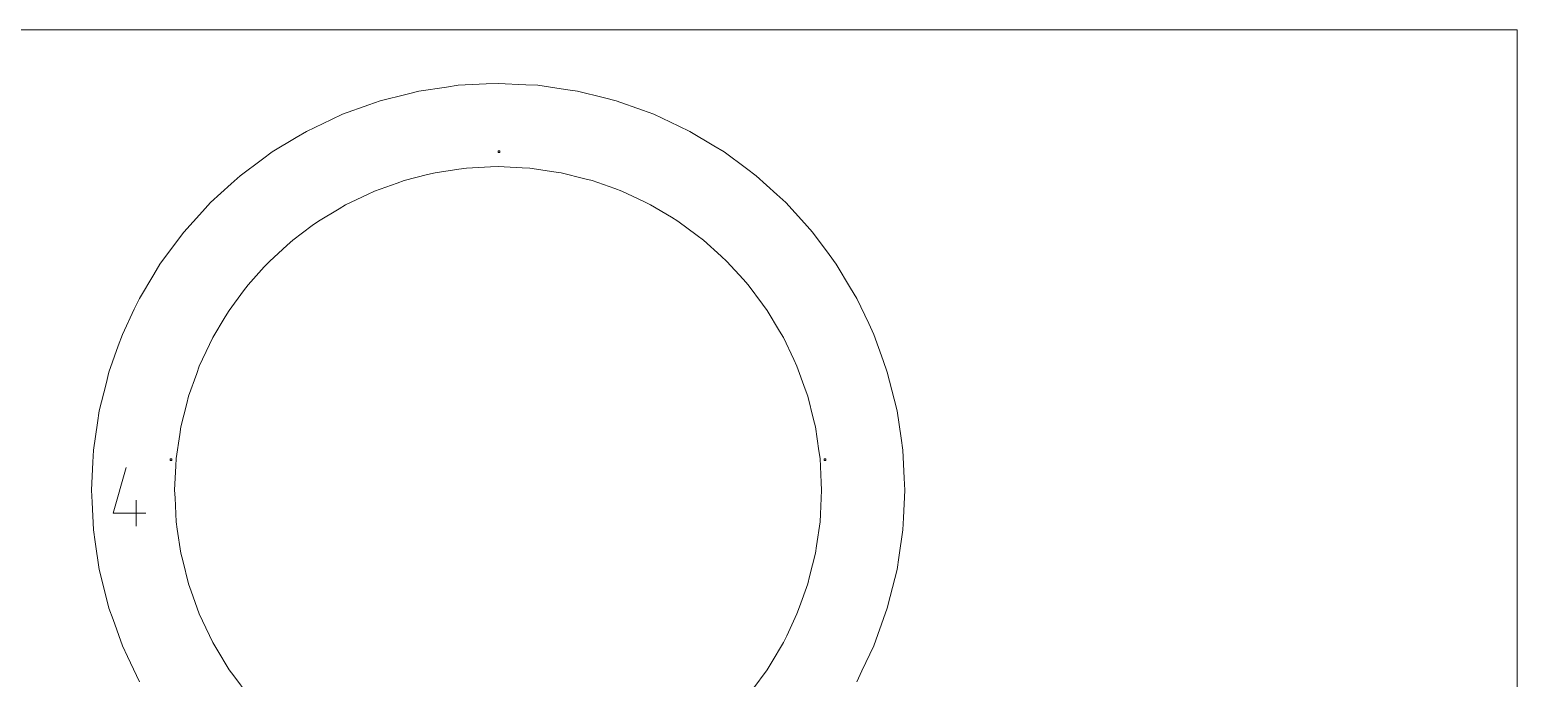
# Model space of a CAD drawing. Header units: centimetres. Extents: x -214 to 137, y -175 to 4.
# Drawn here: x -33 to 16.97, y -96.95 to -75.16 of the extents above; entities that cross this region are included whole.
import ezdxf

# ---------------------------------------------------------------- set-up
doc = ezdxf.new("R2010")
doc.units = ezdxf.units.CM
doc.header["$MEASUREMENT"] = 0
doc.layers.add('layer 1', color=7, linetype='Continuous')

msp = doc.modelspace()

# ---------------------------------------------------------------- linework, layer by layer
at = {"layer": 'layer 1', "color": 5, "lineweight": 9}
for points in [[(16.97057, -75.16373), (16.97057, -75.16373), (-83.02943, -75.16373), (-83.02943, -75.16373)], [(16.97057, -175.16373), (16.97057, -175.16373), (16.97057, -75.16373), (16.97057, -75.16373)], [(-20.32128, -77.32548), (-20.32128, -77.32548), (-21.22871, -77.55278), (-21.22871, -77.55278)], [(-19.9282, -77.22701), (-19.9282, -77.22701), (-20.32128, -77.32548), (-20.32128, -77.32548)], [(-19.00285, -77.08975), (-19.00285, -77.08975), (-19.9282, -77.22701), (-19.9282, -77.22701)], [(-18.60201, -77.03029), (-18.60201, -77.03029), (-19.00285, -77.08975), (-19.00285, -77.08975)], [(-17.66766, -76.98439), (-17.66766, -76.98439), (-18.60201, -77.03029), (-18.60201, -77.03029)], [(-17.26292, -76.96451), (-17.26292, -76.96451), (-17.66766, -76.98439), (-17.66766, -76.98439)], [(-16.32851, -77.01042), (-16.32851, -77.01042), (-17.26292, -76.96451), (-17.26292, -76.96451)], [(-15.92375, -77.0303), (-15.92375, -77.0303), (-16.32851, -77.01042), (-16.32851, -77.01042)], [(-14.9984, -77.16757), (-14.9984, -77.16757), (-15.92375, -77.0303), (-15.92375, -77.0303)], [(-14.59756, -77.22703), (-14.59756, -77.22703), (-14.9984, -77.16757), (-14.9984, -77.16757)], [(-13.69013, -77.45434), (-13.69013, -77.45434), (-14.59756, -77.22703), (-14.59756, -77.22703)], [(-21.61025, -77.6893), (-21.61025, -77.6893), (-22.49104, -78.00445), (-22.49104, -78.00445)], [(-21.22871, -77.55278), (-21.22871, -77.55278), (-21.61025, -77.6893), (-21.61025, -77.6893)], [(-13.29705, -77.5528), (-13.29705, -77.5528), (-13.69013, -77.45434), (-13.69013, -77.45434)], [(-12.41626, -77.86796), (-12.41626, -77.86796), (-13.29705, -77.5528), (-13.29705, -77.5528)], [(-12.03472, -78.00448), (-12.03472, -78.00448), (-12.41626, -77.86796), (-12.41626, -77.86796)], [(-22.85736, -78.1777), (-22.85736, -78.1777), (-23.70302, -78.57767), (-23.70302, -78.57767)], [(-22.49104, -78.00445), (-22.49104, -78.00445), (-22.85736, -78.1777), (-22.85736, -78.1777)], [(-11.18907, -78.40445), (-11.18907, -78.40445), (-12.03472, -78.00448), (-12.03472, -78.00448)], [(-10.82275, -78.57771), (-10.82275, -78.57771), (-11.18907, -78.40445), (-11.18907, -78.40445)], [(-24.0506, -78.786), (-24.0506, -78.786), (-24.85298, -79.26693), (-24.85298, -79.26693)], [(-23.70302, -78.57767), (-23.70302, -78.57767), (-24.0506, -78.786), (-24.0506, -78.786)], [(-10.02038, -79.05864), (-10.02038, -79.05864), (-10.82275, -78.57771), (-10.82275, -78.57771)], [(-24.85298, -79.26693), (-24.85298, -79.26693), (-25.17846, -79.50832), (-25.17846, -79.50832)], [(-17.20747, -79.22889), (-17.20747, -79.22889), (-17.26462, -79.22889), (-17.26462, -79.22889)], [(-17.26462, -79.22889), (-17.26462, -79.22889), (-17.26462, -79.28604), (-17.26462, -79.28604)], [(-17.26462, -79.28604), (-17.26462, -79.28604), (-17.20747, -79.28604), (-17.20747, -79.28604)], [(-17.20747, -79.28604), (-17.20747, -79.28604), (-17.20747, -79.22889), (-17.20747, -79.22889)], [(-9.6728, -79.26697), (-9.6728, -79.26697), (-10.02038, -79.05864), (-10.02038, -79.05864)], [(-8.92143, -79.82423), (-8.92143, -79.82423), (-9.6728, -79.26697), (-9.6728, -79.26697)], [(-25.17846, -79.50832), (-25.17846, -79.50832), (-25.92984, -80.06558), (-25.92984, -80.06558)], [(-19.38283, -79.96876), (-19.38283, -79.96876), (-18.58035, -79.84972), (-18.58035, -79.84972)], [(-18.58035, -79.84972), (-18.58035, -79.84972), (-18.328, -79.81229), (-18.328, -79.81229)], [(-18.328, -79.81229), (-18.328, -79.81229), (-17.51772, -79.77249), (-17.51772, -79.77249)], [(-17.51772, -79.77249), (-17.51772, -79.77249), (-17.26292, -79.75997), (-17.26292, -79.75997)], [(-17.26292, -79.75997), (-17.26292, -79.75997), (-16.45259, -79.79978), (-16.45259, -79.79978)], [(-16.45259, -79.79978), (-16.45259, -79.79978), (-16.19777, -79.8123), (-16.19777, -79.8123)], [(-16.19777, -79.8123), (-16.19777, -79.8123), (-15.39529, -79.93134), (-15.39529, -79.93134)], [(-15.39529, -79.93134), (-15.39529, -79.93134), (-15.14295, -79.96878), (-15.14295, -79.96878)], [(-8.59595, -80.06563), (-8.59595, -80.06563), (-8.92143, -79.82423), (-8.92143, -79.82423)], [(-26.23009, -80.33772), (-26.23009, -80.33772), (-26.92323, -80.96594), (-26.92323, -80.96594)], [(-25.92984, -80.06558), (-25.92984, -80.06558), (-26.23009, -80.33772), (-26.23009, -80.33772)], [(-21.42127, -80.58711), (-21.42127, -80.58711), (-20.65743, -80.31381), (-20.65743, -80.31381)], [(-20.65743, -80.31381), (-20.65743, -80.31381), (-20.41724, -80.22787), (-20.41724, -80.22787)], [(-20.41724, -80.22787), (-20.41724, -80.22787), (-19.63029, -80.03075), (-19.63029, -80.03075)], [(-19.63029, -80.03075), (-19.63029, -80.03075), (-19.38283, -79.96876), (-19.38283, -79.96876)], [(-15.14295, -79.96878), (-15.14295, -79.96878), (-14.356, -80.1659), (-14.356, -80.1659)], [(-14.356, -80.1659), (-14.356, -80.1659), (-14.10854, -80.22789), (-14.10854, -80.22789)], [(-14.10854, -80.22789), (-14.10854, -80.22789), (-13.34471, -80.5012), (-13.34471, -80.5012)], [(-7.90282, -80.69385), (-7.90282, -80.69385), (-8.59595, -80.06563), (-8.59595, -80.06563)], [(-22.38525, -81.04305), (-22.38525, -81.04305), (-21.65188, -80.69619), (-21.65188, -80.69619)], [(-21.65188, -80.69619), (-21.65188, -80.69619), (-21.42127, -80.58711), (-21.42127, -80.58711)], [(-13.34471, -80.5012), (-13.34471, -80.5012), (-13.10452, -80.58714), (-13.10452, -80.58714)], [(-13.10452, -80.58714), (-13.10452, -80.58714), (-12.37115, -80.934), (-12.37115, -80.934)], [(-12.37115, -80.934), (-12.37115, -80.934), (-12.14054, -81.04308), (-12.14054, -81.04308)], [(-7.60257, -80.96599), (-7.60257, -80.96599), (-7.90282, -80.69385), (-7.90282, -80.69385)], [(-27.19536, -81.26619), (-27.19536, -81.26619), (-27.82359, -81.95933), (-27.82359, -81.95933)], [(-26.92323, -80.96594), (-26.92323, -80.96594), (-27.19536, -81.26619), (-27.19536, -81.26619)], [(-23.29991, -81.59127), (-23.29991, -81.59127), (-22.60407, -81.1742), (-22.60407, -81.1742)], [(-22.60407, -81.1742), (-22.60407, -81.1742), (-22.38525, -81.04305), (-22.38525, -81.04305)], [(-12.14054, -81.04308), (-12.14054, -81.04308), (-11.4447, -81.46014), (-11.4447, -81.46014)], [(-6.97435, -81.65913), (-6.97435, -81.65913), (-7.60257, -80.96599), (-7.60257, -80.96599)], [(-24.15641, -82.2265), (-24.15641, -82.2265), (-23.50481, -81.74324), (-23.50481, -81.74324)], [(-23.50481, -81.74324), (-23.50481, -81.74324), (-23.29991, -81.59127), (-23.29991, -81.59127)], [(-11.4447, -81.46014), (-11.4447, -81.46014), (-11.22589, -81.5913), (-11.22589, -81.5913)], [(-11.22589, -81.5913), (-11.22589, -81.5913), (-10.57429, -82.07457), (-10.57429, -82.07457)], [(-6.70221, -81.95938), (-6.70221, -81.95938), (-6.97435, -81.65913), (-6.97435, -81.65913)], [(-28.06498, -82.28482), (-28.06498, -82.28482), (-28.62225, -83.0362), (-28.62225, -83.0362)], [(-27.82359, -81.95933), (-27.82359, -81.95933), (-28.06498, -82.28482), (-28.06498, -82.28482)], [(-24.94654, -82.94263), (-24.94654, -82.94263), (-24.34544, -82.39783), (-24.34544, -82.39783)], [(-24.34544, -82.39783), (-24.34544, -82.39783), (-24.15641, -82.2265), (-24.15641, -82.2265)], [(-10.57429, -82.07457), (-10.57429, -82.07457), (-10.36938, -82.22654), (-10.36938, -82.22654)], [(-10.36938, -82.22654), (-10.36938, -82.22654), (-9.76828, -82.77135), (-9.76828, -82.77135)], [(-6.14496, -82.71077), (-6.14496, -82.71077), (-6.70221, -81.95938), (-6.70221, -81.95938)], [(-25.11787, -83.13165), (-25.11787, -83.13165), (-24.94654, -82.94263), (-24.94654, -82.94263)], [(-9.76828, -82.77135), (-9.76828, -82.77135), (-9.57926, -82.94267), (-9.57926, -82.94267)], [(-9.57926, -82.94267), (-9.57926, -82.94267), (-9.03446, -83.54377), (-9.03446, -83.54377)], [(-5.90357, -83.03625), (-5.90357, -83.03625), (-6.14496, -82.71077), (-6.14496, -82.71077)], [(-28.83058, -83.38377), (-28.83058, -83.38377), (-29.31151, -84.18615), (-29.31151, -84.18615)], [(-28.62225, -83.0362), (-28.62225, -83.0362), (-28.83058, -83.38377), (-28.83058, -83.38377)], [(-25.66267, -83.73275), (-25.66267, -83.73275), (-25.11787, -83.13165), (-25.11787, -83.13165)], [(-5.42264, -83.83863), (-5.42264, -83.83863), (-5.90357, -83.03625), (-5.90357, -83.03625)], [(-26.2979, -84.58927), (-26.2979, -84.58927), (-25.81464, -83.93766), (-25.81464, -83.93766)], [(-25.81464, -83.93766), (-25.81464, -83.93766), (-25.66267, -83.73275), (-25.66267, -83.73275)], [(-9.03446, -83.54377), (-9.03446, -83.54377), (-8.86314, -83.73279), (-8.86314, -83.73279)], [(-8.86314, -83.73279), (-8.86314, -83.73279), (-8.37988, -84.3844), (-8.37988, -84.3844)], [(-5.21432, -84.1862), (-5.21432, -84.1862), (-5.42264, -83.83863), (-5.42264, -83.83863)], [(-29.31151, -84.18615), (-29.31151, -84.18615), (-29.48476, -84.55247), (-29.48476, -84.55247)], [(-8.37988, -84.3844), (-8.37988, -84.3844), (-8.22791, -84.58931), (-8.22791, -84.58931)], [(-4.81436, -85.03186), (-4.81436, -85.03186), (-5.21432, -84.1862), (-5.21432, -84.1862)], [(-29.48476, -84.55247), (-29.48476, -84.55247), (-29.88472, -85.39813), (-29.88472, -85.39813)], [(-26.84612, -85.50392), (-26.84612, -85.50392), (-26.42905, -84.80808), (-26.42905, -84.80808)], [(-26.42905, -84.80808), (-26.42905, -84.80808), (-26.2979, -84.58927), (-26.2979, -84.58927)], [(-8.22791, -84.58931), (-8.22791, -84.58931), (-7.81084, -85.28515), (-7.81084, -85.28515)], [(-29.88472, -85.39813), (-29.88472, -85.39813), (-30.02124, -85.77967), (-30.02124, -85.77967)], [(-7.81084, -85.28515), (-7.81084, -85.28515), (-7.67969, -85.50396), (-7.67969, -85.50396)], [(-4.6411, -85.39818), (-4.6411, -85.39818), (-4.81436, -85.03186), (-4.81436, -85.03186)], [(-4.32595, -86.27897), (-4.32595, -86.27897), (-4.6411, -85.39818), (-4.6411, -85.39818)], [(-30.02124, -85.77967), (-30.02124, -85.77967), (-30.33639, -86.66046), (-30.33639, -86.66046)], [(-27.30205, -86.46791), (-27.30205, -86.46791), (-26.9552, -85.73454), (-26.9552, -85.73454)], [(-26.9552, -85.73454), (-26.9552, -85.73454), (-26.84612, -85.50392), (-26.84612, -85.50392)], [(-7.67969, -85.50396), (-7.67969, -85.50396), (-7.33284, -86.23733), (-7.33284, -86.23733)], [(-7.33284, -86.23733), (-7.33284, -86.23733), (-7.22377, -86.46795), (-7.22377, -86.46795)], [(-4.18944, -86.66051), (-4.18944, -86.66051), (-4.32595, -86.27897), (-4.32595, -86.27897)], [(-30.33639, -86.66046), (-30.33639, -86.66046), (-30.43485, -87.05354), (-30.43485, -87.05354)], [(-27.66131, -87.47193), (-27.66131, -87.47193), (-27.388, -86.7081), (-27.388, -86.7081)], [(-27.388, -86.7081), (-27.388, -86.7081), (-27.30205, -86.46791), (-27.30205, -86.46791)], [(-7.22377, -86.46795), (-7.22377, -86.46795), (-6.95047, -87.23178), (-6.95047, -87.23178)], [(-3.96214, -87.56795), (-3.96214, -87.56795), (-4.18944, -86.66051), (-4.18944, -86.66051)], [(-30.43485, -87.05354), (-30.43485, -87.05354), (-30.66215, -87.96098), (-30.66215, -87.96098)], [(-6.95047, -87.23178), (-6.95047, -87.23178), (-6.86452, -87.47197), (-6.86452, -87.47197)], [(-27.92041, -88.50635), (-27.92041, -88.50635), (-27.72329, -87.7194), (-27.72329, -87.7194)], [(-27.72329, -87.7194), (-27.72329, -87.7194), (-27.66131, -87.47193), (-27.66131, -87.47193)], [(-6.86452, -87.47197), (-6.86452, -87.47197), (-6.66741, -88.25892), (-6.66741, -88.25892)], [(-3.86368, -87.96103), (-3.86368, -87.96103), (-3.96214, -87.56795), (-3.96214, -87.56795)], [(-30.72161, -88.36182), (-30.72161, -88.36182), (-30.85888, -89.28717), (-30.85888, -89.28717)], [(-30.66215, -87.96098), (-30.66215, -87.96098), (-30.72161, -88.36182), (-30.72161, -88.36182)], [(-6.66741, -88.25892), (-6.66741, -88.25892), (-6.60543, -88.50639), (-6.60543, -88.50639)], [(-3.72642, -88.88637), (-3.72642, -88.88637), (-3.86368, -87.96103), (-3.86368, -87.96103)], [(-28.07688, -89.56117), (-28.07688, -89.56117), (-27.95784, -88.7587), (-27.95784, -88.7587)], [(-27.95784, -88.7587), (-27.95784, -88.7587), (-27.92041, -88.50635), (-27.92041, -88.50635)], [(-6.60543, -88.50639), (-6.60543, -88.50639), (-6.4864, -89.30886), (-6.4864, -89.30886)], [(-3.66697, -89.28721), (-3.66697, -89.28721), (-3.72642, -88.88637), (-3.72642, -88.88637)], [(-30.85888, -89.28717), (-30.85888, -89.28717), (-30.87876, -89.69191), (-30.87876, -89.69191)], [(-6.4864, -89.30886), (-6.4864, -89.30886), (-6.44897, -89.5612), (-6.44897, -89.5612)], [(-3.62107, -90.22156), (-3.62107, -90.22156), (-3.66697, -89.28721), (-3.66697, -89.28721)], [(-30.87876, -89.69191), (-30.87876, -89.69191), (-30.92466, -90.62625), (-30.92466, -90.62625)], [(-28.21816, -89.57333), (-28.21816, -89.57333), (-28.27531, -89.57333), (-28.27531, -89.57333)], [(-28.27531, -89.57333), (-28.27531, -89.57333), (-28.27531, -89.63048), (-28.27531, -89.63048)], [(-28.27531, -89.63048), (-28.27531, -89.63048), (-28.21816, -89.63048), (-28.21816, -89.63048)], [(-28.21816, -89.63048), (-28.21816, -89.63048), (-28.21816, -89.57333), (-28.21816, -89.57333)], [(-28.1292, -90.62625), (-28.1292, -90.62625), (-28.08939, -89.81598), (-28.08939, -89.81598)], [(-28.08939, -89.81598), (-28.08939, -89.81598), (-28.07688, -89.56117), (-28.07688, -89.56117)], [(-6.44897, -89.5612), (-6.44897, -89.5612), (-6.40916, -90.37148), (-6.40916, -90.37148)], [(-6.25054, -89.57333), (-6.25054, -89.57333), (-6.30769, -89.57333), (-6.30769, -89.57333)], [(-6.30769, -89.57333), (-6.30769, -89.57333), (-6.30769, -89.63048), (-6.30769, -89.63048)], [(-6.30769, -89.63048), (-6.30769, -89.63048), (-6.25054, -89.63048), (-6.25054, -89.63048)], [(-6.25054, -89.63048), (-6.25054, -89.63048), (-6.25054, -89.57333), (-6.25054, -89.57333)], [(-6.40916, -90.37148), (-6.40916, -90.37148), (-6.39665, -90.62628), (-6.39665, -90.62628)], [(-3.60118, -90.62629), (-3.60118, -90.62629), (-3.62107, -90.22156), (-3.62107, -90.22156)], [(-30.92466, -90.62625), (-30.92466, -90.62625), (-30.90478, -91.03099), (-30.90478, -91.03099)], [(-28.11668, -90.88106), (-28.11668, -90.88106), (-28.1292, -90.62625), (-28.1292, -90.62625)], [(-28.07688, -91.69133), (-28.07688, -91.69133), (-28.11668, -90.88106), (-28.11668, -90.88106)], [(-6.39665, -90.62628), (-6.39665, -90.62628), (-6.43645, -91.43656), (-6.43645, -91.43656)], [(-3.64708, -91.56064), (-3.64708, -91.56064), (-3.60118, -90.62629), (-3.60118, -90.62629)], [(-30.90478, -91.03099), (-30.90478, -91.03099), (-30.85888, -91.96534), (-30.85888, -91.96534)], [(-6.43645, -91.43656), (-6.43645, -91.43656), (-6.44897, -91.69136), (-6.44897, -91.69136)], [(-28.03944, -91.94368), (-28.03944, -91.94368), (-28.07688, -91.69133), (-28.07688, -91.69133)], [(-6.44897, -91.69136), (-6.44897, -91.69136), (-6.56801, -92.49384), (-6.56801, -92.49384)], [(-3.66697, -91.96538), (-3.66697, -91.96538), (-3.64708, -91.56064), (-3.64708, -91.56064)], [(-30.85888, -91.96534), (-30.85888, -91.96534), (-30.79942, -92.36618), (-30.79942, -92.36618)], [(-30.79942, -92.36618), (-30.79942, -92.36618), (-30.66215, -93.29153), (-30.66215, -93.29153)], [(-27.92041, -92.74616), (-27.92041, -92.74616), (-28.03944, -91.94368), (-28.03944, -91.94368)], [(-3.80424, -92.89072), (-3.80424, -92.89072), (-3.66697, -91.96538), (-3.66697, -91.96538)], [(-27.85842, -92.99362), (-27.85842, -92.99362), (-27.92041, -92.74616), (-27.92041, -92.74616)], [(-6.60544, -92.74619), (-6.60544, -92.74619), (-6.80257, -93.53313), (-6.80257, -93.53313)], [(-6.56801, -92.49384), (-6.56801, -92.49384), (-6.60544, -92.74619), (-6.60544, -92.74619)], [(-3.8637, -93.29156), (-3.8637, -93.29156), (-3.80424, -92.89072), (-3.80424, -92.89072)], [(-30.66215, -93.29153), (-30.66215, -93.29153), (-30.56369, -93.68461), (-30.56369, -93.68461)], [(-27.6613, -93.78057), (-27.6613, -93.78057), (-27.85842, -92.99362), (-27.85842, -92.99362)], [(-4.091, -94.199), (-4.091, -94.199), (-3.8637, -93.29156), (-3.8637, -93.29156)], [(-30.56369, -93.68461), (-30.56369, -93.68461), (-30.33639, -94.59205), (-30.33639, -94.59205)], [(-27.57536, -94.02076), (-27.57536, -94.02076), (-27.6613, -93.78057), (-27.6613, -93.78057)], [(-6.86456, -93.7806), (-6.86456, -93.7806), (-7.13786, -94.54443), (-7.13786, -94.54443)], [(-6.80257, -93.53313), (-6.80257, -93.53313), (-6.86456, -93.7806), (-6.86456, -93.7806)], [(-27.30205, -94.7846), (-27.30205, -94.7846), (-27.57536, -94.02076), (-27.57536, -94.02076)], [(-4.18946, -94.59208), (-4.18946, -94.59208), (-4.091, -94.199), (-4.091, -94.199)], [(-30.33639, -94.59205), (-30.33639, -94.59205), (-30.19987, -94.97359), (-30.19987, -94.97359)], [(-27.19298, -95.01522), (-27.19298, -95.01522), (-27.30205, -94.7846), (-27.30205, -94.7846)], [(-7.2238, -94.78462), (-7.2238, -94.78462), (-7.57066, -95.51798), (-7.57066, -95.51798)], [(-7.13786, -94.54443), (-7.13786, -94.54443), (-7.2238, -94.78462), (-7.2238, -94.78462)], [(-4.50462, -95.47287), (-4.50462, -95.47287), (-4.18946, -94.59208), (-4.18946, -94.59208)], [(-30.19987, -94.97359), (-30.19987, -94.97359), (-29.88472, -95.85437), (-29.88472, -95.85437)], [(-26.84612, -95.74858), (-26.84612, -95.74858), (-27.19298, -95.01522), (-27.19298, -95.01522)], [(-29.88472, -95.85437), (-29.88472, -95.85437), (-29.71147, -96.22069), (-29.71147, -96.22069)], [(-26.71497, -95.96739), (-26.71497, -95.96739), (-26.84612, -95.74858), (-26.84612, -95.74858)], [(-7.67973, -95.7486), (-7.67973, -95.7486), (-8.0968, -96.44444), (-8.0968, -96.44444)], [(-7.57066, -95.51798), (-7.57066, -95.51798), (-7.67973, -95.7486), (-7.67973, -95.7486)], [(-5.0411, -96.70006), (-5.0411, -96.70006), (-4.64114, -95.85441), (-4.64114, -95.85441)], [(-4.64114, -95.85441), (-4.64114, -95.85441), (-4.50462, -95.47287), (-4.50462, -95.47287)], [(-29.71147, -96.22069), (-29.71147, -96.22069), (-29.3115, -97.06636), (-29.3115, -97.06636)], [(-26.2979, -96.66323), (-26.2979, -96.66323), (-26.71497, -95.96739), (-26.71497, -95.96739)], [(-26.14593, -96.86814), (-26.14593, -96.86814), (-26.2979, -96.66323), (-26.2979, -96.66323)], [(-25.66266, -97.51975), (-25.66266, -97.51975), (-26.14593, -96.86814), (-26.14593, -96.86814)], [(-8.22796, -96.66325), (-8.22796, -96.66325), (-8.71123, -97.31485), (-8.71123, -97.31485)], [(-8.0968, -96.44444), (-8.0968, -96.44444), (-8.22796, -96.66325), (-8.22796, -96.66325)], [(-5.21436, -97.06637), (-5.21436, -97.06637), (-5.0411, -96.70006), (-5.0411, -96.70006)]]:
    msp.add_open_spline(points, degree=3, dxfattribs=at)
at = {"layer": 'layer 1', "color": 1, "lineweight": 9}
for points in [[(-30.19158, -91.40153), (-30.19158, -91.40153), (-29.75529, -89.87144), (-29.75529, -89.87144)], [(-29.09913, -91.40153), (-29.09913, -91.40153), (-30.19158, -91.40153), (-30.19158, -91.40153)], [(-29.4266, -91.83893), (-29.4266, -91.83893), (-29.4266, -90.96512), (-29.4266, -90.96512)]]:
    msp.add_open_spline(points, degree=3, dxfattribs=at)

doc.saveas('drawing.dxf')
